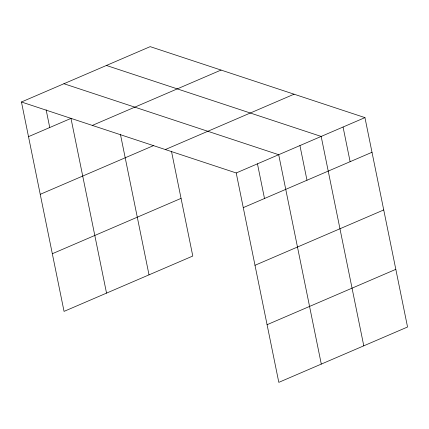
<?xml version="1.0" encoding="UTF-8"?>
<svg xmlns="http://www.w3.org/2000/svg" width="429" height="429" viewBox="0 0 429 429"><rect width="100%" height="100%" fill="white"/><g stroke="black" fill="none" stroke-linecap="round" stroke-linejoin="round"><path stroke-width="0.64" d="M21.45 101.995L150.188 46.643L364.95 117.616L407.55 327.005L278.812 382.357L236.213 172.967L21.45 101.995L64.05 311.384L192.787 256.033L171.466 151.233M28.502 136.658L70.989 118.393L106.537 293.12M92.321 125.418L221.058 70.061M40.235 194.321L153.775 145.501M165.342 149.549L294.079 94.192M236.213 172.967L364.95 117.616M52.322 253.727L181.059 198.375M243.264 207.631L372.002 152.279M254.992 265.294L383.735 209.937M267.079 324.699L395.817 269.342M106.419 65.465L321.176 136.433L363.781 345.822M63.932 83.73L278.694 154.703L321.294 364.092M343.066 127.027L350.118 161.69M299.935 145.57L306.987 180.234M257.454 163.835L264.505 198.498M120.404 134.197L149.019 274.85M46.15 109.867L49.743 127.526"/></g></svg>
